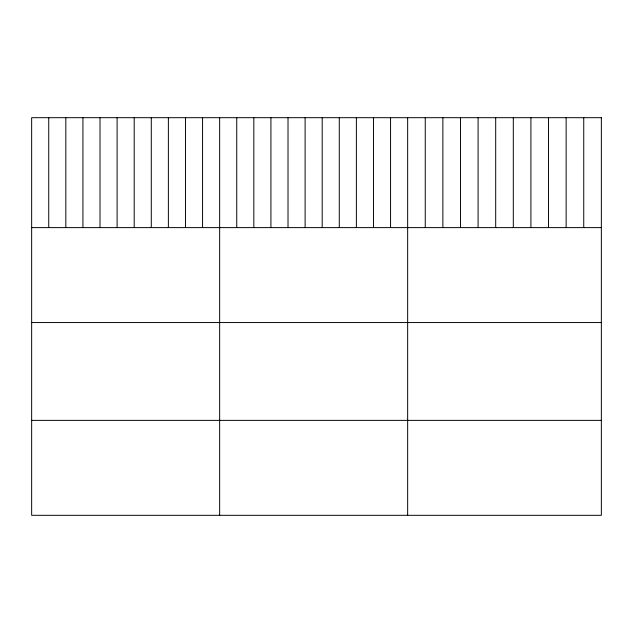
<?xml version="1.0" encoding="UTF-8"?>
<svg xmlns="http://www.w3.org/2000/svg" width="633" height="633" viewBox="0 0 633 633"><rect width="100%" height="100%" fill="white"/><g stroke="black" fill="none" stroke-linecap="round" stroke-linejoin="round"><path stroke-width="0.95" d="M31.65 227.611L601.35 227.611M31.65 322.553L601.35 322.553M31.65 420.367L601.35 420.367M583.745 117.691L583.745 227.611M566.131 117.691L566.131 227.611M548.526 117.691L548.526 227.611M530.913 117.691L530.913 227.611M513.308 117.691L513.308 227.611M495.694 117.691L495.694 227.611M478.089 117.691L478.089 227.611M460.476 117.691L460.476 227.611M442.871 117.691L442.871 227.611M425.257 117.691L425.257 227.611M407.652 117.691L407.652 515.309M390.561 117.691L390.561 227.611M373.47 117.691L373.47 227.611M356.379 117.691L356.379 227.611M339.288 117.691L339.288 227.611M322.197 117.691L322.197 227.611M305.106 117.691L305.106 227.611M288.015 117.691L288.015 227.611M270.924 117.691L270.924 227.611M253.833 117.691L253.833 227.611M236.742 117.691L236.742 227.611M219.651 117.691L219.651 515.309M202.56 117.691L202.56 227.611M185.469 117.691L185.469 227.611M168.378 117.691L168.378 227.611M151.287 117.691L151.287 227.611M134.196 117.691L134.196 227.611M117.105 117.691L117.105 227.611M100.014 117.691L100.014 227.611M82.923 117.691L82.923 227.611M65.832 117.691L65.832 227.611M48.741 117.691L48.741 227.611M601.35 117.691L31.65 117.691L31.65 515.309L601.35 515.309L601.35 117.691"/></g></svg>
